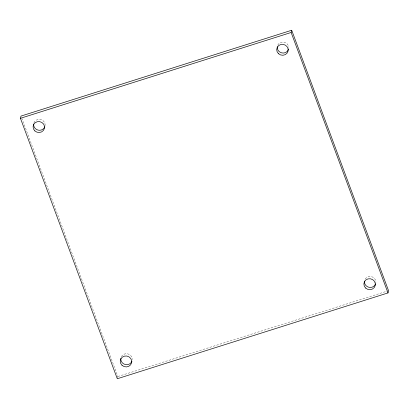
<?xml version="1.0" encoding="UTF-8"?>
<svg xmlns="http://www.w3.org/2000/svg" width="409" height="409" viewBox="0 0 409 409"><rect width="100%" height="100%" fill="white"/><g stroke="black" fill="none" stroke-linecap="round" stroke-linejoin="round"><path stroke-width="0.31" stroke-dasharray="2.04 1.53" d="M117.587 377.635L117.869 376.52L21.902 118.472M117.869 376.52L387.942 290.886M33.962 122.853A5.767 5.465 14.1 0 1 40.731 119.51A5.767 5.465 14.1 0 1 45.087 125.675M121.361 356.735A5.767 5.465 14.1 0 1 127.91 353.908A5.767 5.465 14.1 0 1 132.306 359.526M365.257 279.004A5.767 5.465 14.1 0 1 372.088 276.842A5.767 5.465 14.1 0 1 375.871 282.834M277.803 45.097A5.767 5.465 14.1 0 1 284.076 42.204A5.767 5.465 14.1 0 1 288.739 47.347"/><path stroke-width="0.61" d="M20.45 118.303L21.007 116.074L291.694 30.251L388.55 290.697L387.993 292.926L117.306 378.749L20.45 118.303L291.131 32.48L291.694 30.251M291.131 32.48L387.993 292.926M44.811 126.759A5.767 5.465 14.1 0 1 38.042 130.103A5.767 5.465 14.1 0 1 33.686 123.937M131.984 361.157A5.767 5.465 14.1 0 1 125.215 364.506A5.767 5.465 14.1 0 1 120.859 358.34M375.595 283.912A5.767 5.465 14.1 0 1 368.831 287.261A5.767 5.465 14.1 0 1 364.475 281.095M288.59 48.978A5.767 5.465 14.1 0 1 281.944 52.93A5.767 5.465 14.1 0 1 277.302 46.698M34.872 130.916A5.767 5.465 14.1 0 0 44.417 128.452A5.767 5.465 14.1 0 0 37.193 121.739A5.767 5.465 14.1 0 0 34.872 130.916M122.04 365.319A5.767 5.465 14.1 0 0 131.591 362.849A5.767 5.465 14.1 0 0 124.367 356.142A5.767 5.465 14.1 0 0 122.04 365.319M365.656 288.074A5.767 5.465 14.1 0 0 375.206 285.61A5.767 5.465 14.1 0 0 367.977 278.897A5.767 5.465 14.1 0 0 365.656 288.074M278.483 53.676A5.767 5.465 14.1 0 0 288.033 51.207A5.767 5.465 14.1 0 0 280.809 44.499A5.767 5.465 14.1 0 0 278.483 53.676"/></g></svg>
